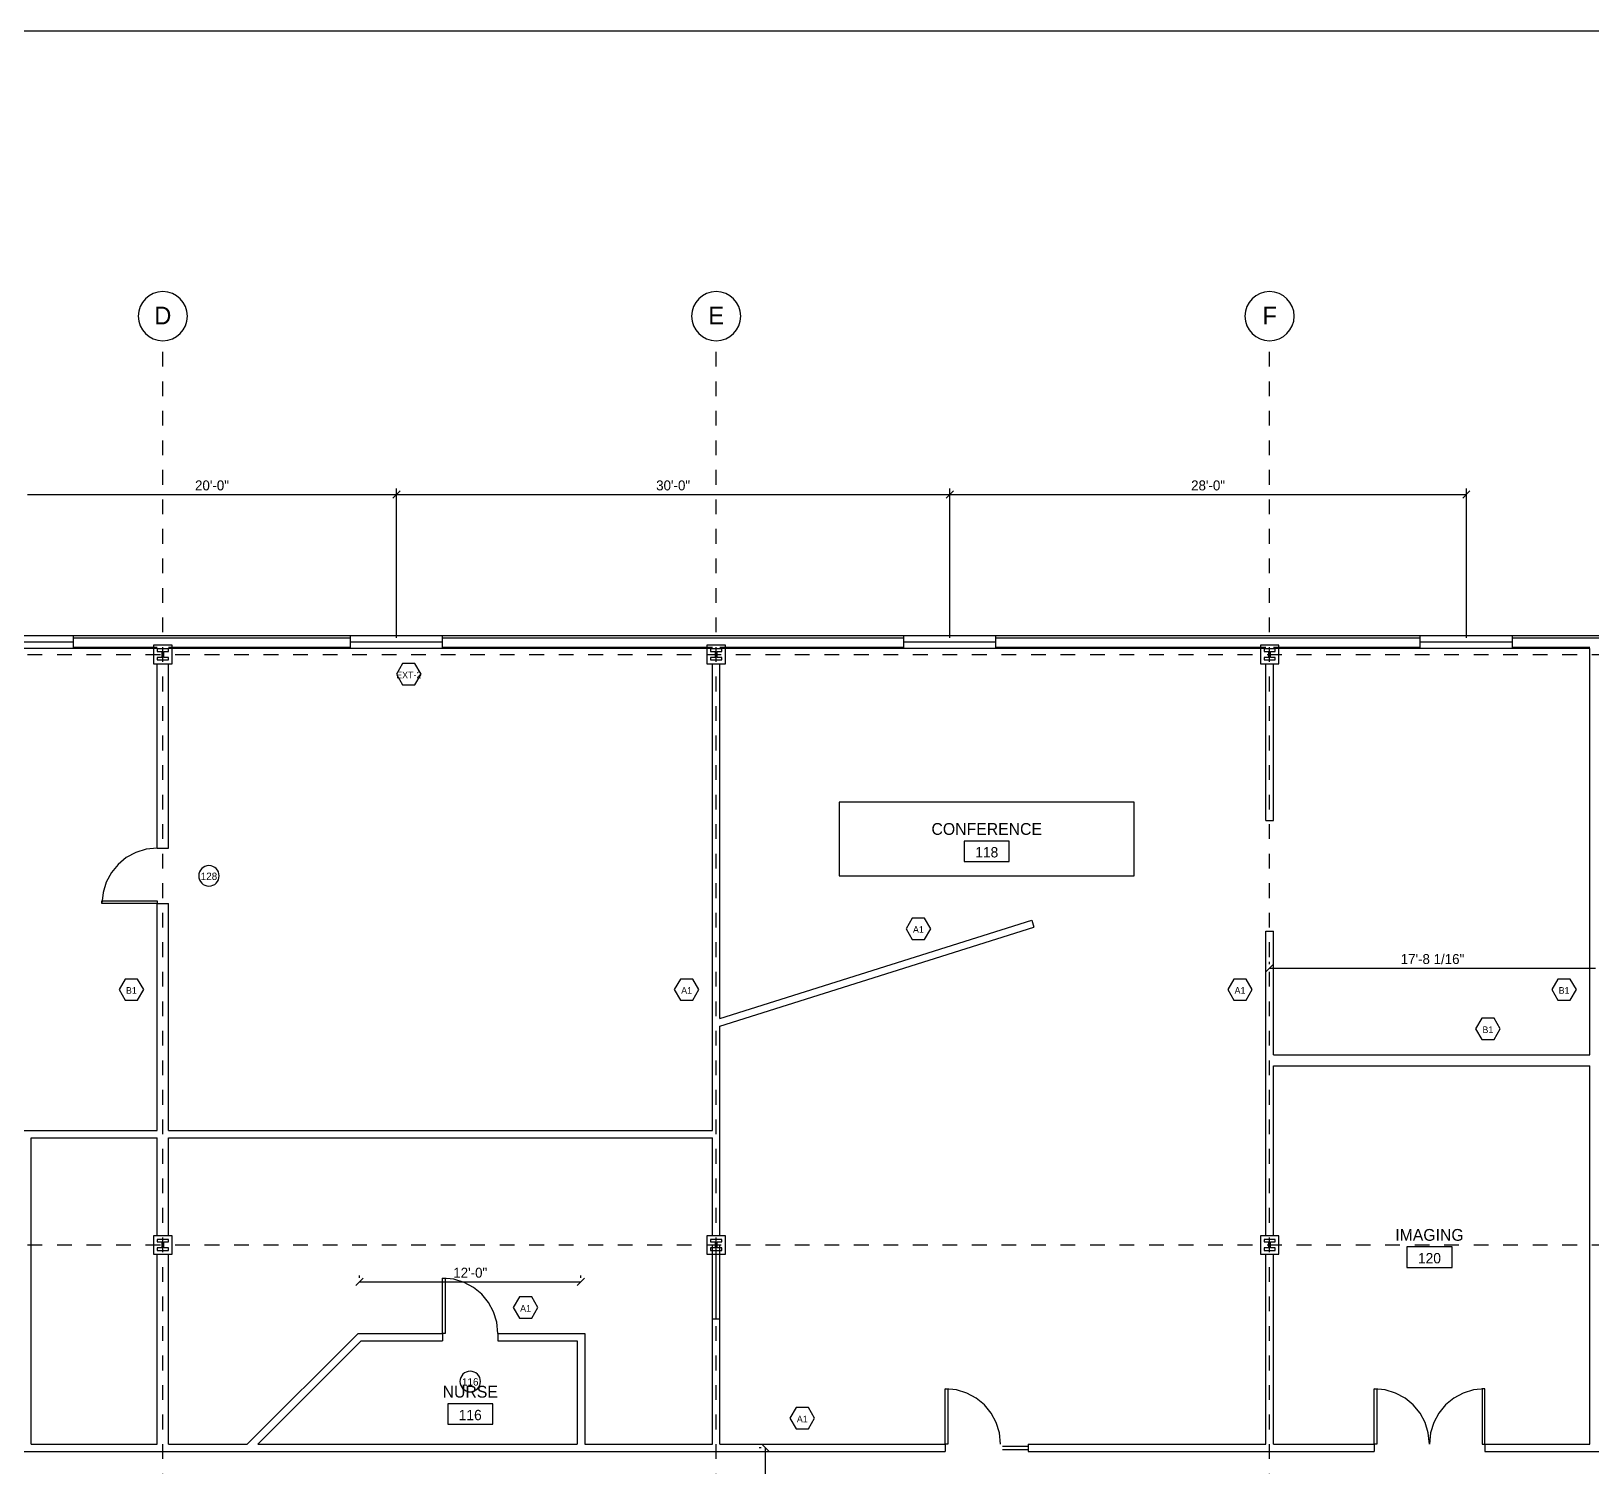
# Model space of a CAD drawing. Header units: inches. Extents: x 0.5 to 35.5, y 0.5 to 23.5.
# Drawn here: x 13.22 to 23.79, y 13.77 to 23.5 of the extents above; entities that cross this region are included whole.
import ezdxf
from ezdxf.enums import TextEntityAlignment as Align

# ---------------------------------------------------------------- set-up
doc = ezdxf.new("R2010")
doc.units = ezdxf.units.IN
doc.linetypes.add('DASHED', pattern=[0.125, 0.0833, -0.0417])
for name, color, linetype in [('A-ANNO-DIMS', 7, 'CONTINUOUS'), ('A-ANNO-SYMB', 5, 'CONTINUOUS'), ('A-ANNO-TEXT', 3, 'CONTINUOUS'), ('A-COLS', 1, 'CONTINUOUS'), ('A-DOOR', 4, 'CONTINUOUS'), ('A-FURN', 4, 'CONTINUOUS'), ('A-GLAZ', 3, 'CONTINUOUS'), ('A-WALL', 2, 'CONTINUOUS'), ('G-ANNO-TTLB', 1, 'CONTINUOUS'), ('S-GRID', 1, 'CONTINUOUS')]:
    doc.layers.add(name, color=color, linetype=linetype)

msp = doc.modelspace()

# ---------------------------------------------------------------- linework, layer by layer
at = {"layer": 'A-ANNO-DIMS'}
for p, q in [((13.19444, 20.36153), (15.69444, 20.36153)), ((15.66989, 20.33698), (15.719, 20.38608)), ((15.66989, 20.33698), (15.719, 20.38608)), ((15.69444, 19.38931), (15.69444, 20.40319)), ((15.69444, 19.38931), (15.69444, 20.40319)), ((15.69444, 20.36153), (19.44444, 20.36153)), ((19.41989, 20.33698), (19.469, 20.38608)), ((19.41989, 20.33698), (19.469, 20.38608)), ((19.44444, 19.38931), (19.44444, 20.40319)), ((19.44444, 19.38931), (19.44444, 20.40319)), ((19.44444, 20.36153), (22.94444, 20.36153)), ((22.91989, 20.33698), (22.969, 20.38608)), ((22.94444, 19.38931), (22.94444, 20.40319)), ((21.58614, 17.12823), (21.63525, 17.17733)), ((21.61069, 17.18056), (21.61069, 17.19444)), ((21.61069, 17.15278), (23.81944, 17.15278)), ((15.41989, 15.00323), (15.469, 15.05233)), ((15.44444, 15.05556), (15.44444, 15.06944)), ((15.44444, 15.02778), (16.94444, 15.02778)), ((16.91989, 15.00323), (16.969, 15.05233)), ((16.94444, 15.05556), (16.94444, 15.06944)), ((18.16667, 13.90278), (18.15278, 13.90278)), ((18.219, 13.87823), (18.16989, 13.92733)), ((18.19444, 13.15278), (18.19444, 13.90278))]:
    msp.add_line(p, q, dxfattribs=at)
at = {"layer": 'A-ANNO-SYMB'}
for p, q in [((15.73611, 19.21596), (15.69444, 19.14379)), ((15.69444, 19.14379), (15.73611, 19.07162)), ((15.81944, 19.21596), (15.73611, 19.21596)), ((15.86111, 19.14379), (15.81944, 19.21596)), ((15.81944, 19.07162), (15.86111, 19.14379)), ((15.73611, 19.07162), (15.81944, 19.07162)), ((19.84722, 18.01389), (19.54167, 18.01389)), ((19.54167, 18.01389), (19.54167, 17.875)), ((19.84722, 17.875), (19.84722, 18.01389)), ((19.54167, 17.875), (19.84722, 17.875)), ((14.35584, 17.79177), (14.35443, 17.77778)), ((14.35443, 17.77778), (14.35584, 17.76378)), ((14.35988, 17.80481), (14.35584, 17.79177)), ((14.36629, 17.8166), (14.35988, 17.80481)), ((14.37477, 17.82688), (14.36629, 17.8166)), ((14.38504, 17.83536), (14.37477, 17.82688)), ((14.39684, 17.84176), (14.38504, 17.83536)), ((14.40988, 17.84581), (14.39684, 17.84176)), ((14.42387, 17.84722), (14.40988, 17.84581)), ((14.43787, 17.84581), (14.42387, 17.84722)), ((14.4509, 17.84176), (14.43787, 17.84581)), ((14.4627, 17.83536), (14.4509, 17.84176)), ((14.47298, 17.82688), (14.4627, 17.83536)), ((14.48146, 17.8166), (14.47298, 17.82688)), ((14.48786, 17.80481), (14.48146, 17.8166)), ((14.49191, 17.79177), (14.48786, 17.80481)), ((14.49332, 17.77778), (14.49191, 17.79177)), ((14.49191, 17.76378), (14.49332, 17.77778)), ((14.35584, 17.76378), (14.35988, 17.75075)), ((14.35988, 17.75075), (14.36629, 17.73895)), ((14.36629, 17.73895), (14.37477, 17.72867)), ((14.37477, 17.72867), (14.38504, 17.72019)), ((14.38504, 17.72019), (14.39684, 17.71379)), ((14.39684, 17.71379), (14.40988, 17.70974)), ((14.40988, 17.70974), (14.42387, 17.70833)), ((14.42387, 17.70833), (14.43787, 17.70974)), ((14.43787, 17.70974), (14.4509, 17.71379)), ((14.4509, 17.71379), (14.4627, 17.72019)), ((14.4627, 17.72019), (14.47298, 17.72867)), ((14.47298, 17.72867), (14.48146, 17.73895)), ((14.48146, 17.73895), (14.48786, 17.75075)), ((14.48786, 17.75075), (14.49191, 17.76378)), ((19.18976, 17.49212), (19.14809, 17.41995)), ((19.27309, 17.49212), (19.18976, 17.49212)), ((19.31476, 17.41995), (19.27309, 17.49212)), ((19.14809, 17.41995), (19.18976, 17.34778)), ((19.18976, 17.34778), (19.27309, 17.34778)), ((19.27309, 17.34778), (19.31476, 17.41995)), ((13.85668, 17.07911), (13.81502, 17.00694)), ((13.94002, 17.07911), (13.85668, 17.07911)), ((13.98168, 17.00694), (13.94002, 17.07911)), ((17.61905, 17.07911), (17.57739, 17.00694)), ((17.70239, 17.07911), (17.61905, 17.07911)), ((17.74405, 17.00694), (17.70239, 17.07911)), ((21.36905, 17.07911), (21.32739, 17.00694)), ((21.45239, 17.07911), (21.36905, 17.07911)), ((21.49405, 17.00694), (21.45239, 17.07911)), ((23.56502, 17.07911), (23.52335, 17.00694)), ((23.64835, 17.07911), (23.56502, 17.07911)), ((23.69002, 17.00694), (23.64835, 17.07911)), ((13.81502, 17.00694), (13.85668, 16.93478)), ((13.85668, 16.93478), (13.94002, 16.93478)), ((13.94002, 16.93478), (13.98168, 17.00694)), ((17.57739, 17.00694), (17.61905, 16.93478)), ((17.61905, 16.93478), (17.70239, 16.93478)), ((17.70239, 16.93478), (17.74405, 17.00694)), ((21.32739, 17.00694), (21.36905, 16.93478)), ((21.36905, 16.93478), (21.45239, 16.93478)), ((21.45239, 16.93478), (21.49405, 17.00694)), ((23.52335, 17.00694), (23.56502, 16.93478)), ((23.56502, 16.93478), (23.64835, 16.93478)), ((23.64835, 16.93478), (23.69002, 17.00694)), ((23.04861, 16.81271), (23.00694, 16.74054)), ((23.00694, 16.74054), (23.04861, 16.66837)), ((23.13194, 16.81271), (23.04861, 16.81271)), ((23.17361, 16.74054), (23.13194, 16.81271)), ((23.13194, 16.66837), (23.17361, 16.74054)), ((23.04861, 16.66837), (23.13194, 16.66837)), ((22.84722, 15.26389), (22.54167, 15.26389)), ((22.54167, 15.26389), (22.54167, 15.125)), ((22.84722, 15.125), (22.84722, 15.26389)), ((22.54167, 15.125), (22.84722, 15.125)), ((16.52778, 14.92534), (16.48611, 14.85317)), ((16.61111, 14.92534), (16.52778, 14.92534)), ((16.65278, 14.85317), (16.61111, 14.92534)), ((16.48611, 14.85317), (16.52778, 14.781)), ((16.61111, 14.781), (16.65278, 14.85317)), ((16.52778, 14.781), (16.61111, 14.781)), ((16.13686, 14.39121), (16.13046, 14.37942)), ((16.14534, 14.40149), (16.13686, 14.39121)), ((16.15562, 14.40997), (16.14534, 14.40149)), ((16.16741, 14.41637), (16.15562, 14.40997)), ((16.18045, 14.42042), (16.16741, 14.41637)), ((16.19444, 14.42183), (16.18045, 14.42042)), ((16.20844, 14.42042), (16.19444, 14.42183)), ((16.22148, 14.41637), (16.20844, 14.42042)), ((16.23327, 14.40997), (16.22148, 14.41637)), ((16.24355, 14.40149), (16.23327, 14.40997)), ((16.25203, 14.39121), (16.24355, 14.40149)), ((16.25843, 14.37942), (16.25203, 14.39121)), ((16.12641, 14.36638), (16.125, 14.35239)), ((16.125, 14.35239), (16.12641, 14.33839)), ((16.13046, 14.37942), (16.12641, 14.36638)), ((16.12641, 14.33839), (16.13046, 14.32536)), ((16.13046, 14.32536), (16.13686, 14.31356)), ((16.13686, 14.31356), (16.14534, 14.30328)), ((16.14534, 14.30328), (16.15562, 14.2948)), ((16.15562, 14.2948), (16.16741, 14.2884)), ((16.16741, 14.2884), (16.18045, 14.28435)), ((16.18045, 14.28435), (16.19444, 14.28294)), ((16.19444, 14.28294), (16.20844, 14.28435)), ((16.20844, 14.28435), (16.22148, 14.2884)), ((16.22148, 14.2884), (16.23327, 14.2948)), ((16.23327, 14.2948), (16.24355, 14.30328)), ((16.24355, 14.30328), (16.25203, 14.31356)), ((16.25203, 14.31356), (16.25843, 14.32536)), ((16.26248, 14.36638), (16.25843, 14.37942)), ((16.25843, 14.32536), (16.26248, 14.33839)), ((16.26389, 14.35239), (16.26248, 14.36638)), ((16.26248, 14.33839), (16.26389, 14.35239)), ((16.34722, 14.20139), (16.04167, 14.20139)), ((16.04167, 14.20139), (16.04167, 14.0625)), ((16.34722, 14.0625), (16.34722, 14.20139)), ((18.40278, 14.17534), (18.36111, 14.10317)), ((18.48611, 14.17534), (18.40278, 14.17534)), ((18.52778, 14.10317), (18.48611, 14.17534)), ((18.36111, 14.10317), (18.40278, 14.031)), ((18.48611, 14.031), (18.52778, 14.10317)), ((16.04167, 14.0625), (16.34722, 14.0625)), ((18.40278, 14.031), (18.48611, 14.031))]:
    msp.add_line(p, q, dxfattribs=at)
at = {"layer": 'A-COLS'}
for p, q in [((14.17361, 19.34028), (14.04861, 19.34028)), ((14.04861, 19.34028), (14.04861, 19.21528)), ((14.14861, 19.31528), (14.07361, 19.31528)), ((14.07361, 19.31528), (14.07361, 19.29861)), ((14.07361, 19.29861), (14.10417, 19.29861)), ((14.10417, 19.25694), (14.07361, 19.25694)), ((14.07361, 19.25694), (14.07361, 19.24028)), ((14.10417, 19.29861), (14.10417, 19.25694)), ((14.11806, 19.25694), (14.11806, 19.29861)), ((14.11806, 19.29861), (14.14861, 19.29861)), ((14.14861, 19.25694), (14.11806, 19.25694)), ((14.14861, 19.29861), (14.14861, 19.31528)), ((14.14861, 19.24028), (14.14861, 19.25694)), ((14.17361, 19.21528), (14.17361, 19.34028)), ((17.92361, 19.34028), (17.79861, 19.34028)), ((17.79861, 19.34028), (17.79861, 19.21528)), ((17.89861, 19.31528), (17.82361, 19.31528)), ((17.82361, 19.31528), (17.82361, 19.29861)), ((17.82361, 19.29861), (17.85417, 19.29861)), ((17.85417, 19.25694), (17.82361, 19.25694)), ((17.82361, 19.25694), (17.82361, 19.24028)), ((17.85417, 19.29861), (17.85417, 19.25694)), ((17.86806, 19.25694), (17.86806, 19.29861)), ((17.86806, 19.29861), (17.89861, 19.29861)), ((17.89861, 19.25694), (17.86806, 19.25694)), ((17.89861, 19.29861), (17.89861, 19.31528)), ((17.89861, 19.24028), (17.89861, 19.25694)), ((17.92361, 19.21528), (17.92361, 19.34028)), ((21.67361, 19.34028), (21.54861, 19.34028)), ((21.54861, 19.34028), (21.54861, 19.21528)), ((21.64861, 19.31528), (21.57361, 19.31528)), ((21.57361, 19.31528), (21.57361, 19.29861)), ((21.57361, 19.29861), (21.60417, 19.29861)), ((21.60417, 19.25694), (21.57361, 19.25694)), ((21.57361, 19.25694), (21.57361, 19.24028)), ((21.60417, 19.29861), (21.60417, 19.25694)), ((21.61806, 19.25694), (21.61806, 19.29861)), ((21.61806, 19.29861), (21.64861, 19.29861)), ((21.64861, 19.25694), (21.61806, 19.25694)), ((21.64861, 19.29861), (21.64861, 19.31528)), ((21.64861, 19.24028), (21.64861, 19.25694)), ((21.67361, 19.21528), (21.67361, 19.34028)), ((14.04861, 19.21528), (14.17361, 19.21528)), ((14.07361, 19.24028), (14.14861, 19.24028)), ((17.79861, 19.21528), (17.92361, 19.21528)), ((17.82361, 19.24028), (17.89861, 19.24028)), ((21.54861, 19.21528), (21.67361, 19.21528)), ((21.57361, 19.24028), (21.64861, 19.24028)), ((14.17361, 15.34028), (14.04861, 15.34028)), ((14.04861, 15.34028), (14.04861, 15.21528)), ((14.17361, 15.21528), (14.17361, 15.34028)), ((17.92361, 15.34028), (17.79861, 15.34028)), ((17.79861, 15.34028), (17.79861, 15.21528)), ((17.92361, 15.21528), (17.92361, 15.34028)), ((21.67361, 15.34028), (21.54861, 15.34028)), ((21.54861, 15.34028), (21.54861, 15.21528)), ((21.67361, 15.21528), (21.67361, 15.34028)), ((14.14861, 15.31528), (14.07361, 15.31528)), ((14.07361, 15.31528), (14.07361, 15.29861)), ((14.07361, 15.29861), (14.10417, 15.29861)), ((14.10417, 15.25694), (14.07361, 15.25694)), ((14.07361, 15.25694), (14.07361, 15.24028)), ((14.07361, 15.24028), (14.14861, 15.24028)), ((14.10417, 15.29861), (14.10417, 15.25694)), ((14.11806, 15.25694), (14.11806, 15.29861)), ((14.11806, 15.29861), (14.14861, 15.29861)), ((14.14861, 15.25694), (14.11806, 15.25694)), ((14.14861, 15.29861), (14.14861, 15.31528)), ((14.14861, 15.24028), (14.14861, 15.25694)), ((17.89861, 15.31528), (17.82361, 15.31528)), ((17.82361, 15.31528), (17.82361, 15.29861)), ((17.82361, 15.29861), (17.85417, 15.29861)), ((17.85417, 15.25694), (17.82361, 15.25694)), ((17.82361, 15.25694), (17.82361, 15.24028)), ((17.82361, 15.24028), (17.89861, 15.24028)), ((17.85417, 15.29861), (17.85417, 15.25694)), ((17.86806, 15.25694), (17.86806, 15.29861)), ((17.86806, 15.29861), (17.89861, 15.29861)), ((17.89861, 15.25694), (17.86806, 15.25694)), ((17.89861, 15.29861), (17.89861, 15.31528)), ((17.89861, 15.24028), (17.89861, 15.25694)), ((21.64861, 15.31528), (21.57361, 15.31528)), ((21.57361, 15.31528), (21.57361, 15.29861)), ((21.57361, 15.29861), (21.60417, 15.29861)), ((21.60417, 15.25694), (21.57361, 15.25694)), ((21.57361, 15.25694), (21.57361, 15.24028)), ((21.57361, 15.24028), (21.64861, 15.24028)), ((21.60417, 15.29861), (21.60417, 15.25694)), ((21.61806, 15.25694), (21.61806, 15.29861)), ((21.61806, 15.29861), (21.64861, 15.29861)), ((21.64861, 15.25694), (21.61806, 15.25694)), ((21.64861, 15.29861), (21.64861, 15.31528)), ((21.64861, 15.24028), (21.64861, 15.25694)), ((14.04861, 15.21528), (14.17361, 15.21528)), ((17.79861, 15.21528), (17.92361, 15.21528)), ((21.54861, 15.21528), (21.67361, 15.21528))]:
    msp.add_line(p, q, dxfattribs=at)
at = {"layer": 'A-DOOR'}
for p, q in [((13.86368, 17.90123), (13.80819, 17.85544)), ((13.92738, 17.93581), (13.86368, 17.90123)), ((13.99778, 17.95766), (13.92738, 17.93581)), ((14.07335, 17.96528), (13.99778, 17.95766)), ((13.76239, 17.79994), (13.72782, 17.73624)), ((13.80819, 17.85544), (13.76239, 17.79994)), ((13.70597, 17.66585), (13.69835, 17.59028)), ((13.72782, 17.73624), (13.70597, 17.66585)), ((13.69835, 17.59028), (13.69835, 17.60851)), ((13.69835, 17.60851), (14.07335, 17.60851)), ((14.07335, 17.59028), (13.69835, 17.59028)), ((14.07335, 17.60851), (14.07335, 17.59028)), ((16.00694, 14.67817), (16.00694, 15.05317)), ((16.00694, 15.05317), (16.02517, 15.05317)), ((16.08252, 15.04555), (16.00694, 15.05317)), ((16.02517, 15.05317), (16.02517, 14.67817)), ((16.15291, 15.0237), (16.08252, 15.04555)), ((16.21661, 14.98912), (16.15291, 15.0237)), ((16.27211, 14.94333), (16.21661, 14.98912)), ((16.3179, 14.88783), (16.27211, 14.94333)), ((16.35248, 14.82414), (16.3179, 14.88783)), ((16.37433, 14.75374), (16.35248, 14.82414)), ((16.38194, 14.67817), (16.37433, 14.75374)), ((16.02517, 14.67817), (16.00694, 14.67817)), ((19.41319, 13.92817), (19.41319, 14.30317)), ((19.41319, 14.30317), (19.43142, 14.30317)), ((19.48877, 14.29555), (19.41319, 14.30317)), ((19.43142, 14.30317), (19.43142, 13.92817)), ((19.55916, 14.2737), (19.48877, 14.29555)), ((22.31944, 13.92817), (22.31944, 14.30317)), ((22.31944, 14.30317), (22.33767, 14.30317)), ((22.39502, 14.29555), (22.31944, 14.30317)), ((22.33767, 14.30317), (22.33767, 13.92817)), ((22.46541, 14.2737), (22.39502, 14.29555)), ((22.99387, 14.29555), (22.92348, 14.2737)), ((23.06944, 14.30317), (22.99387, 14.29555)), ((23.06944, 14.30317), (23.05122, 14.30317)), ((23.05122, 14.30317), (23.05122, 13.92817)), ((23.06944, 13.92817), (23.06944, 14.30317)), ((19.62286, 14.23912), (19.55916, 14.2737)), ((19.67836, 14.19333), (19.62286, 14.23912)), ((19.72415, 14.13783), (19.67836, 14.19333)), ((22.52911, 14.23912), (22.46541, 14.2737)), ((22.58461, 14.19333), (22.52911, 14.23912)), ((22.6304, 14.13783), (22.58461, 14.19333)), ((22.80428, 14.19333), (22.75849, 14.13783)), ((22.85978, 14.23912), (22.80428, 14.19333)), ((22.92348, 14.2737), (22.85978, 14.23912)), ((19.75873, 14.07414), (19.72415, 14.13783)), ((19.78058, 14.00374), (19.75873, 14.07414)), ((22.66498, 14.07414), (22.6304, 14.13783)), ((22.68683, 14.00374), (22.66498, 14.07414)), ((22.72391, 14.07414), (22.70206, 14.00374)), ((22.75849, 14.13783), (22.72391, 14.07414)), ((19.78819, 13.92817), (19.78058, 14.00374)), ((22.69444, 13.92817), (22.68683, 14.00374)), ((22.70206, 14.00374), (22.69444, 13.92817)), ((19.43142, 13.92817), (19.41319, 13.92817)), ((22.33767, 13.92817), (22.31944, 13.92817)), ((23.05122, 13.92817), (23.06944, 13.92817))]:
    msp.add_line(p, q, dxfattribs=at)
at = {"layer": 'A-FURN'}
for p, q in [((20.69444, 18.27778), (18.69444, 18.27778)), ((18.69444, 18.27778), (18.69444, 17.77778)), ((20.69444, 17.77778), (20.69444, 18.27778)), ((18.69444, 17.77778), (20.69444, 17.77778))]:
    msp.add_line(p, q, dxfattribs=at)
at = {"layer": 'A-GLAZ'}
for p, q in [((13.50694, 19.40343), (12.88194, 19.40343)), ((13.50694, 19.36111), (12.88194, 19.36111)), ((16.00694, 19.40343), (15.38194, 19.40343)), ((16.00694, 19.36111), (15.38194, 19.36111)), ((19.75694, 19.40343), (19.13194, 19.40343)), ((19.75694, 19.36111), (19.13194, 19.36111)), ((23.25694, 19.40343), (22.63194, 19.40343)), ((23.25694, 19.36111), (22.63194, 19.36111)), ((13.50694, 19.31879), (12.88194, 19.31879)), ((16.00694, 19.31879), (15.38194, 19.31879)), ((19.75694, 19.31879), (19.13194, 19.31879)), ((23.25694, 19.31879), (22.63194, 19.31879)), ((17.83572, 14.77778), (17.83572, 15.27778)), ((17.86111, 14.77778), (17.86111, 15.27778)), ((17.8865, 14.77778), (17.8865, 15.27778)), ((19.80069, 13.91319), (19.97569, 13.91319)), ((19.80069, 13.89236), (19.97569, 13.89236))]:
    msp.add_line(p, q, dxfattribs=at)
at = {"layer": 'A-WALL'}
for p, q in [((15.38194, 19.40343), (13.50694, 19.40343)), ((13.50694, 19.31879), (13.50694, 19.40343)), ((15.38194, 19.3878), (13.50694, 19.3878)), ((15.38194, 19.31879), (15.38194, 19.40343)), ((19.13194, 19.40343), (16.00694, 19.40343)), ((16.00694, 19.31879), (16.00694, 19.40343)), ((19.13194, 19.3878), (16.00694, 19.3878)), ((19.13194, 19.31879), (19.13194, 19.40343)), ((22.63194, 19.40343), (19.75694, 19.40343)), ((19.75694, 19.31879), (19.75694, 19.40343)), ((22.63194, 19.3878), (19.75694, 19.3878)), ((22.63194, 19.31879), (22.63194, 19.40343)), ((28.00694, 19.40343), (23.25694, 19.40343)), ((23.25694, 19.31879), (23.25694, 19.40343)), ((28.00694, 19.3878), (23.25694, 19.3878)), ((14.07335, 19.3253), (13.50694, 19.3253)), ((14.07335, 19.31879), (13.50694, 19.31879)), ((15.38194, 19.3253), (14.14887, 19.3253)), ((15.38194, 19.31879), (14.14887, 19.31879)), ((17.83572, 19.3253), (16.00694, 19.3253)), ((17.83572, 19.31879), (16.00694, 19.31879)), ((19.13194, 19.3253), (17.8865, 19.3253)), ((19.13194, 19.31879), (17.8865, 19.31879)), ((21.58572, 19.3253), (19.75694, 19.3253)), ((21.58572, 19.31879), (19.75694, 19.31879)), ((22.63194, 19.3253), (21.6365, 19.3253)), ((22.63194, 19.31879), (21.6365, 19.31879)), ((23.78168, 19.3253), (23.25694, 19.3253)), ((23.78168, 19.31879), (23.25694, 19.31879)), ((23.78168, 16.56554), (23.78168, 19.31879)), ((14.07335, 17.96528), (14.07335, 19.21528)), ((14.14887, 17.96528), (14.14887, 19.21528)), ((17.83572, 16.05317), (17.83572, 19.21528)), ((17.8865, 16.81241), (17.8865, 19.21528)), ((21.58572, 18.15278), (21.58572, 19.21528)), ((21.6365, 18.15278), (21.6365, 19.21528)), ((21.58572, 18.15278), (21.6365, 18.15278)), ((14.07335, 17.96528), (14.14887, 17.96528)), ((14.07335, 16.05317), (14.07335, 17.59028)), ((14.07335, 17.59028), (14.14887, 17.59028)), ((14.14887, 16.05317), (14.14887, 17.59028)), ((17.8865, 16.81241), (19.99934, 17.47858)), ((19.99934, 17.47858), (20.01461, 17.43015)), ((17.8865, 16.75916), (20.01461, 17.43015)), ((21.58572, 15.34028), (21.58572, 17.40278)), ((21.58572, 17.40278), (21.6365, 17.40278)), ((21.6365, 16.56554), (21.6365, 17.40278)), ((17.8865, 15.34028), (17.8865, 16.75916)), ((21.6365, 16.56554), (23.78168, 16.56554)), ((21.6365, 15.34028), (21.6365, 16.49002)), ((21.6365, 16.49002), (23.78168, 16.49002)), ((23.78168, 13.92817), (23.78168, 16.49002)), ((13.13194, 16.05317), (14.07335, 16.05317)), ((13.21984, 16.00239), (14.07335, 16.00239)), ((13.21984, 13.92817), (13.21984, 16.00239)), ((14.07335, 15.34028), (14.07335, 16.00239)), ((14.14887, 16.05317), (17.83572, 16.05317)), ((14.14887, 16.00239), (17.83572, 16.00239)), ((14.14887, 15.34028), (14.14887, 16.00239)), ((17.83572, 15.34028), (17.83572, 16.00239)), ((17.83572, 15.27778), (17.8865, 15.27778)), ((14.07335, 13.92817), (14.07335, 15.21528)), ((14.14887, 13.92817), (14.14887, 15.21528)), ((21.58572, 13.92817), (21.58572, 15.21528)), ((21.6365, 13.92817), (21.6365, 15.21528)), ((17.83572, 13.92817), (17.83572, 14.77778)), ((17.83572, 14.77778), (17.8865, 14.77778)), ((17.8865, 13.92817), (17.8865, 14.77778)), ((14.68393, 13.92817), (15.43393, 14.67817)), ((14.75574, 13.92817), (15.45496, 14.62739)), ((15.43393, 14.67817), (16.00694, 14.67817)), ((15.45496, 14.62739), (16.00694, 14.62739)), ((16.00694, 14.67817), (16.00694, 14.62739)), ((16.38194, 14.67817), (16.96984, 14.67817)), ((16.38194, 14.67817), (16.38194, 14.62739)), ((16.38194, 14.62739), (16.91905, 14.62739)), ((16.91905, 14.62739), (16.91905, 13.92817)), ((16.96984, 14.67817), (16.96984, 13.92817)), ((12.75694, 13.87739), (19.41319, 13.87739)), ((13.21984, 13.92817), (14.07335, 13.92817)), ((14.14887, 13.92817), (14.68393, 13.92817)), ((14.75574, 13.92817), (16.91905, 13.92817)), ((16.96984, 13.92817), (17.83572, 13.92817)), ((17.8865, 13.92817), (19.41319, 13.92817)), ((19.41319, 13.92817), (19.41319, 13.87739)), ((19.97569, 13.92817), (21.58572, 13.92817)), ((19.97569, 13.92817), (19.97569, 13.87739)), ((19.97569, 13.87739), (22.31944, 13.87739)), ((21.6365, 13.92817), (22.31944, 13.92817)), ((22.31944, 13.92817), (22.31944, 13.87739)), ((23.06944, 13.92817), (23.78168, 13.92817)), ((23.06944, 13.92817), (23.06944, 13.87739)), ((23.06944, 13.87739), (24.38194, 13.87739))]:
    msp.add_line(p, q, dxfattribs=at)
at = {"layer": 'G-ANNO-TTLB'}
msp.add_line((35.5, 23.5), (0.5, 23.5), dxfattribs=at)
at = {"layer": 'S-GRID'}
for p, q in [((13.99326, 21.6873), (13.97291, 21.66263)), ((14.01793, 21.70765), (13.99326, 21.6873)), ((14.04624, 21.72301), (14.01793, 21.70765)), ((14.07752, 21.73273), (14.04624, 21.72301)), ((14.11111, 21.73611), (14.07752, 21.73273)), ((14.1447, 21.73273), (14.11111, 21.73611)), ((14.17599, 21.72301), (14.1447, 21.73273)), ((14.2043, 21.70765), (14.17599, 21.72301)), ((14.22896, 21.6873), (14.2043, 21.70765)), ((14.24931, 21.66263), (14.22896, 21.6873)), ((17.74326, 21.6873), (17.72291, 21.66263)), ((17.76793, 21.70765), (17.74326, 21.6873)), ((17.79624, 21.72301), (17.76793, 21.70765)), ((17.82752, 21.73273), (17.79624, 21.72301)), ((17.86111, 21.73611), (17.82752, 21.73273)), ((17.8947, 21.73273), (17.86111, 21.73611)), ((17.92599, 21.72301), (17.8947, 21.73273)), ((17.9543, 21.70765), (17.92599, 21.72301)), ((17.97896, 21.6873), (17.9543, 21.70765)), ((17.99931, 21.66263), (17.97896, 21.6873)), ((21.49326, 21.6873), (21.47291, 21.66263)), ((21.51793, 21.70765), (21.49326, 21.6873)), ((21.54624, 21.72301), (21.51793, 21.70765)), ((21.57752, 21.73273), (21.54624, 21.72301)), ((21.61111, 21.73611), (21.57752, 21.73273)), ((21.6447, 21.73273), (21.61111, 21.73611)), ((21.67599, 21.72301), (21.6447, 21.73273)), ((21.7043, 21.70765), (21.67599, 21.72301)), ((21.72896, 21.6873), (21.7043, 21.70765)), ((21.74931, 21.66263), (21.72896, 21.6873)), ((13.94783, 21.60303), (13.94444, 21.56944)), ((13.95754, 21.63432), (13.94783, 21.60303)), ((13.97291, 21.66263), (13.95754, 21.63432)), ((14.26468, 21.63432), (14.24931, 21.66263)), ((14.27439, 21.60303), (14.26468, 21.63432)), ((14.27778, 21.56944), (14.27439, 21.60303)), ((17.69783, 21.60303), (17.69444, 21.56944)), ((17.70754, 21.63432), (17.69783, 21.60303)), ((17.72291, 21.66263), (17.70754, 21.63432)), ((18.01468, 21.63432), (17.99931, 21.66263)), ((18.02439, 21.60303), (18.01468, 21.63432)), ((18.02778, 21.56944), (18.02439, 21.60303)), ((21.44783, 21.60303), (21.44444, 21.56944)), ((21.45754, 21.63432), (21.44783, 21.60303)), ((21.47291, 21.66263), (21.45754, 21.63432)), ((21.76468, 21.63432), (21.74931, 21.66263)), ((21.77439, 21.60303), (21.76468, 21.63432)), ((21.77778, 21.56944), (21.77439, 21.60303)), ((13.94444, 21.56944), (13.94783, 21.53586)), ((13.94783, 21.53586), (13.95754, 21.50457)), ((13.95754, 21.50457), (13.97291, 21.47626)), ((13.97291, 21.47626), (13.99326, 21.45159)), ((14.22896, 21.45159), (14.24931, 21.47626)), ((14.24931, 21.47626), (14.26468, 21.50457)), ((14.26468, 21.50457), (14.27439, 21.53586)), ((14.27439, 21.53586), (14.27778, 21.56944)), ((17.69444, 21.56944), (17.69783, 21.53586)), ((17.69783, 21.53586), (17.70754, 21.50457)), ((17.70754, 21.50457), (17.72291, 21.47626)), ((17.72291, 21.47626), (17.74326, 21.45159)), ((17.97896, 21.45159), (17.99931, 21.47626)), ((17.99931, 21.47626), (18.01468, 21.50457)), ((18.01468, 21.50457), (18.02439, 21.53586)), ((18.02439, 21.53586), (18.02778, 21.56944)), ((21.44444, 21.56944), (21.44783, 21.53586)), ((21.44783, 21.53586), (21.45754, 21.50457)), ((21.45754, 21.50457), (21.47291, 21.47626)), ((21.47291, 21.47626), (21.49326, 21.45159)), ((21.72896, 21.45159), (21.74931, 21.47626)), ((21.74931, 21.47626), (21.76468, 21.50457)), ((21.76468, 21.50457), (21.77439, 21.53586)), ((21.77439, 21.53586), (21.77778, 21.56944)), ((13.99326, 21.45159), (14.01793, 21.43124)), ((14.01793, 21.43124), (14.04624, 21.41588)), ((14.04624, 21.41588), (14.07752, 21.40616)), ((14.07752, 21.40616), (14.11111, 21.40278)), ((14.11111, 21.40278), (14.1447, 21.40616)), ((14.1447, 21.40616), (14.17599, 21.41588)), ((14.17599, 21.41588), (14.2043, 21.43124)), ((14.2043, 21.43124), (14.22896, 21.45159)), ((17.74326, 21.45159), (17.76793, 21.43124)), ((17.76793, 21.43124), (17.79624, 21.41588)), ((17.79624, 21.41588), (17.82752, 21.40616)), ((17.82752, 21.40616), (17.86111, 21.40278)), ((17.86111, 21.40278), (17.8947, 21.40616)), ((17.8947, 21.40616), (17.92599, 21.41588)), ((17.92599, 21.41588), (17.9543, 21.43124)), ((17.9543, 21.43124), (17.97896, 21.45159)), ((21.49326, 21.45159), (21.51793, 21.43124)), ((21.51793, 21.43124), (21.54624, 21.41588)), ((21.54624, 21.41588), (21.57752, 21.40616)), ((21.57752, 21.40616), (21.61111, 21.40278)), ((21.61111, 21.40278), (21.6447, 21.40616)), ((21.6447, 21.40616), (21.67599, 21.41588)), ((21.67599, 21.41588), (21.7043, 21.43124)), ((21.7043, 21.43124), (21.72896, 21.45159))]:
    msp.add_line(p, q, dxfattribs=at)
at = {"layer": 'S-GRID', "linetype": 'DASHED'}
for p, q in [((14.11111, 7.02778), (14.11111, 21.40278)), ((17.86111, 7.02778), (17.86111, 21.40278)), ((21.61111, 7.02778), (21.61111, 21.40278)), ((1.19444, 19.27778), (29.94444, 19.27778)), ((1.19444, 15.27778), (29.94444, 15.27778))]:
    msp.add_line(p, q, dxfattribs=at)

# ---------------------------------------------------------------- texts
at = {"layer": 'A-ANNO-DIMS'}
for s, p in [('20\'-0"', (14.44444, 20.38931)), ('30\'-0"', (17.56944, 20.38931)), ('28\'-0"', (21.19444, 20.38931)), ('17\'-8 1/16"', (22.71507, 17.18056)), ('12\'-0"', (16.19444, 15.05556))]:
    msp.add_text(s, height=0.0675, dxfattribs=at).set_placement(p, align=Align.CENTER)
at = {"layer": 'A-ANNO-SYMB'}
for s, height, p in [('EXT-2', 0.045, (15.77778, 19.11602)), ('118', 0.07, (19.69444, 17.90278)), ('128', 0.05, (14.42387, 17.75)), ('A1', 0.045, (19.23143, 17.39217)), ('B1', 0.045, (13.89835, 16.97917)), ('A1', 0.045, (17.66072, 16.97917)), ('A1', 0.045, (21.41072, 16.97917)), ('B1', 0.045, (23.60668, 16.97917)), ('B1', 0.045, (23.09028, 16.71276)), ('120', 0.07, (22.69444, 15.15278)), ('A1', 0.045, (16.56944, 14.82539)), ('116', 0.05, (16.19444, 14.32461)), ('116', 0.07, (16.19444, 14.09028)), ('A1', 0.045, (18.44444, 14.07539))]:
    msp.add_text(s, height=height, dxfattribs=at).set_placement(p, align=Align.CENTER)
at = {"layer": 'A-ANNO-TEXT'}
for s, p in [('CONFERENCE', (19.69444, 18.05556)), ('IMAGING', (22.69444, 15.30556)), ('NURSE', (16.19444, 14.24306))]:
    msp.add_text(s, height=0.08, dxfattribs=at).set_placement(p, align=Align.CENTER)
at = {"layer": 'S-GRID'}
for s, p in [('D', (14.11111, 21.51389)), ('E', (17.86111, 21.51389)), ('F', (21.61111, 21.51389))]:
    msp.add_text(s, height=0.12, dxfattribs=at).set_placement(p, align=Align.CENTER)

doc.saveas('drawing.dxf')
